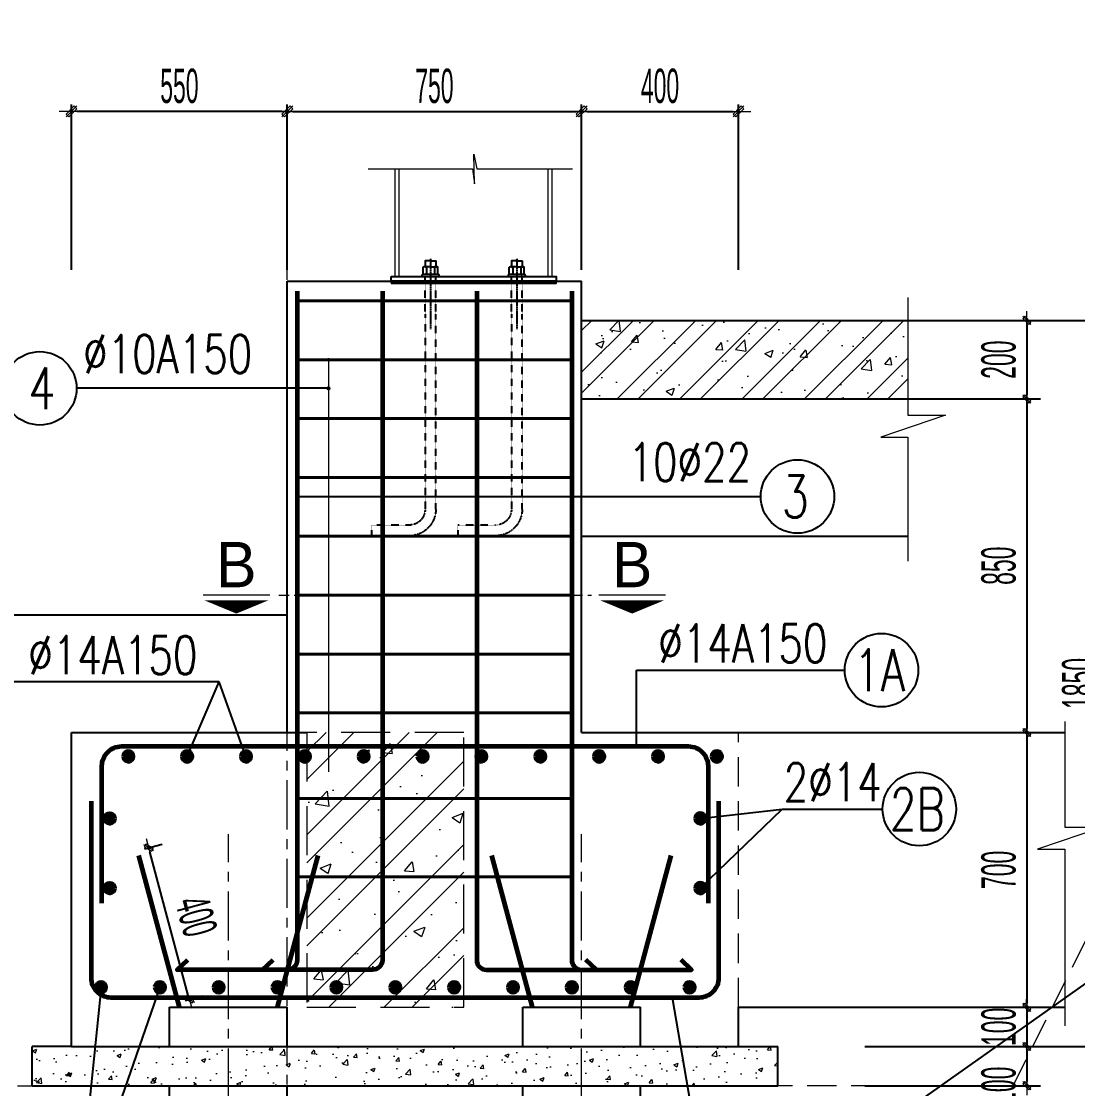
# Model space of a CAD drawing. Header units: inches. Extents: x 541671 to 837720, y 76128 to 1008472.
# Drawn here: x 613227 to 615919, y 373005 to 375724 of the extents above; entities that cross this region are included whole.
import ezdxf
from ezdxf.enums import TextEntityAlignment as Align

# ---------------------------------------------------------------- set-up
doc = ezdxf.new("R2010")
doc.units = ezdxf.units.IN
doc.header["$MEASUREMENT"] = 0
doc.header["$PDMODE"] = 32
doc.header["$PDSIZE"] = -1
for name, pattern in [('CENTER2', [1.125, 0.75, -0.125, 0.125, -0.125]), ('CENTERX2', [4, 2.5, -0.5, 0.5, -0.5]), ('DASHDOT', [1, 0.5, -0.25, 0, -0.25]), ('HIDDEN', [0.375, 0.25, -0.125]), ('HIDDEN2', [0.1875, 0.125, -0.0625])]:
    doc.linetypes.add(name, pattern=pattern)
doc.layers.get('0').update_dxf_attribs({"lineweight": 18})
doc.layers.add('BOLTS', color=1, linetype='Continuous')
doc.layers.add('Thep 2', color=3, linetype='Continuous')
for name, color, linetype, lineweight in [('EG Net thay', 7, 'Continuous', 20), ('ISO', 153, 'Continuous', 15), ('KICHTHUOC', 4, 'Continuous', 18), ('LC Dim', 8, 'Continuous', 18), ('LC Dim @ 1', 8, 'Continuous', 18), ('LC Hatch', 252, 'Continuous', 9), ('LC ISO', 153, 'Continuous', 13), ('LC Khac', 4, 'Continuous', 9), ('LC MANH DUT', 35, 'HIDDEN', 5), ('LC Net dam2', 6, 'Continuous', 40), ('LC Net dam3', 1, 'Continuous', 60), ('LC Net thay', 7, 'Continuous', 25), ('LC Net truc', 79, 'DASHDOT', 13), ('LC Text2', 7, 'Continuous', 25)]:
    doc.layers.add(name, color=color, linetype=linetype, lineweight=lineweight)
doc.layers.add('KCS_Plotter', color=11, linetype='Continuous', plot=False)
doc.styles.add('HOATBIF', font='hoatbif.shx', dxfattribs={"width": 0.5})
doc.styles.add('LC 1', font='VHAVANB_2.TTF')
doc.styles.add('LC 3', font='vnsimli.shx', dxfattribs={"width": 0.75})
doc.dimstyles.new('1-100(1-25)', dxfattribs={"dimscale": 25, "dimtxt": 2.5, "dimasz": 0.35, "dimexe": 0.5, "dimexo": 0, "dimgap": 0.8, "dimtad": 1, "dimdec": 0, "dimzin": 0, "dimdsep": 46, "dimtxsty": 'HOATBIF', "dimblk1": 'DOT', "dimblk2": 'DOT', "dimsah": 1, "dimcen": -1, "dimdle": 1, "dimclrd": 256, "dimclre": 256, "dimclrt": 4, "dimadec": 3, "dimazin": 2, "dimtfac": 0.333333, "dimtdec": 0, "dimtix": 1, "dimtmove": 2, "dimatfit": 3, "dimldrblk": 'DOT', "dimfxl": 1, "dimtvp": 0.833333, "dimtolj": 1, "dimtzin": 0, "dimarcsym": 0})
doc.dimstyles.new('Copy of 1-100(1-35)', dxfattribs={"dimscale": 35, "dimtxt": 2.5, "dimasz": 0.3, "dimexe": 1, "dimexo": 1, "dimgap": 0.8, "dimtad": 1, "dimdec": 0, "dimzin": 0, "dimdsep": 46, "dimtxsty": 'HOATBIF', "dimblk1": 'DOT', "dimblk2": 'DOT', "dimsah": 1, "dimcen": -0.1, "dimdle": 1, "dimclrd": 256, "dimclre": 256, "dimclrt": 4, "dimadec": 3, "dimazin": 2, "dimtfac": 0.333333, "dimtdec": 0, "dimtix": 1, "dimtmove": 2, "dimatfit": 3, "dimldrblk": 'DOT', "dimfxl": 1, "dimtvp": 0.833333, "dimtolj": 1, "dimtzin": 0, "dimarcsym": 0})
doc.dimstyles.new('Copy of 1-35', dxfattribs={"dimscale": 35, "dimtxt": 2.5, "dimasz": 0.4, "dimexe": 0.5, "dimexo": 0, "dimgap": 0.6, "dimtad": 1, "dimdec": 0, "dimzin": 0, "dimdsep": 46, "dimtxsty": 'HOATBIF', "dimblk1": 'DOT', "dimblk2": 'DOT', "dimsah": 1, "dimcen": -1, "dimdle": 1, "dimclrd": 256, "dimclre": 256, "dimclrt": 130, "dimadec": 0, "dimazin": 0, "dimtfac": 0.333333, "dimtdec": 0, "dimtix": 1, "dimtmove": 2, "dimatfit": 3, "dimldrblk": 'DOT', "dimfxl": 0.5, "dimtvp": 0.833333, "dimtolj": 1, "dimtzin": 12, "dimarcsym": 0})

# ---------------------------------------------------------------- blocks, each defined once
blk = doc.blocks.new('DOT')
at = {"layer": 'KICHTHUOC'}
blk.add_line((-2.25, 0), (2.25, 0), dxfattribs=at)
at = {"layer": 'KICHTHUOC', "color": 4}
blk.add_line((-1, -1), (1, 1), dxfattribs=at)
blk.add_lwpolyline([(0.5, 1), (-1, -0.5), (-0.5, -1), (1, 0.5)], close=True, dxfattribs=at)
blk = doc.blocks.new('*D277')
at = {"layer": 'Defpoints', "color": 0, "ltscale": 2, "transparency": 16777216}
for p in [(613507.1, 373606.6), (613551.8, 373618.6), (613610.6, 373220.2)]:
    blk.add_point(p, dxfattribs=at)
at = {"layer": 'LC Dim', "lineweight": -2, "ltscale": 2, "transparency": 16777216}
for p, q in [((613540.9, 373615.7), (613585.6, 373627.6)), ((613652.6, 373242.3), (613554.5, 373608.4)), ((613644.5, 373229.3), (613689.1, 373241.2))]:
    blk.add_line(p, q, dxfattribs=at)
at = {"layer": 'LC Dim', "lineweight": -2, "ltscale": 2, "transparency": 16777216, "xscale": 10.5, "yscale": 10.5, "zscale": 10.5}
for p, rotation in [((613551.8, 373618.6), 104.9999999962312), ((613655.3, 373232.2), 284.9999999962312)]:
    blk.add_blockref('DOT', p, dxfattribs=dict(at, rotation=rotation))
at = {"layer": 'LC Dim', "color": 4, "ltscale": 2, "transparency": 16777216, "insert": (613672.8, 373443.9), "char_height": 87.5, "attachment_point": 5, "rotation": 285, "style": 'HOATBIF'}
blk.add_mtext('\\A1;400', dxfattribs=at)
blk = doc.blocks.new('theptron1')
at = {"layer": 'LC Net dam3'}
for p, q in [((-0.5, 0), (0.5, 0)), ((-0.35, 0.35), (0.35, -0.35)), ((0.35, 0.35), (-0.35, -0.35)), ((0, 0.5), (0, -0.5))]:
    blk.add_line(p, q, dxfattribs=at)
blk.add_circle((0, 0), 0.5, dxfattribs=at)
blk = doc.blocks.new('*U243')
at = {"layer": 'LC Dim', "xscale": 25.0000000000325, "yscale": 25.0000000000325, "zscale": 25.0000000000325}
blk.add_blockref('theptron1', (0, 0), dxfattribs=at)
blk = doc.blocks.new('*U244')
at = {"layer": 'LC Dim', "color": 0, "linetype": 'ByBlock', "lineweight": -2, "transparency": 16777216}
for p in [(0, 0), (150, 0), (300, 0), (450, 0), (600, 0), (750, 0), (900, 0), (1050, 0), (1200, 0), (1350, 0), (1500, 0)]:
    blk.add_blockref('*U243', p, dxfattribs=at)
blk = doc.blocks.new('*D258')
at = {"layer": 'Defpoints', "color": 0, "ltscale": 2, "transparency": 16777216}
for p in [(615442.3, 374762), (615342.3, 373912), (615789.8, 373912)]:
    blk.add_point(p, dxfattribs=at)
at = {"layer": 'LC Dim', "lineweight": -2, "ltscale": 2, "transparency": 16777216}
for p, q in [((615477.3, 374762), (615824.8, 374762)), ((615789.8, 374751.5), (615789.8, 373922.5)), ((615377.3, 373912), (615824.8, 373912))]:
    blk.add_line(p, q, dxfattribs=at)
at = {"layer": 'LC Dim', "lineweight": -2, "ltscale": 2, "transparency": 16777216, "xscale": 10.5, "yscale": 10.5, "zscale": 10.5}
for p, rotation in [((615789.8, 374762), 90), ((615789.8, 373912), 270)]:
    blk.add_blockref('DOT', p, dxfattribs=dict(at, rotation=rotation))
at = {"layer": 'LC Dim', "color": 4, "ltscale": 2, "transparency": 16777216, "insert": (615718.1, 374337), "char_height": 87.5, "attachment_point": 5, "rotation": 90, "style": 'HOATBIF'}
blk.add_mtext('\\A1;850', dxfattribs=at)
blk = doc.blocks.new('*D259')
at = {"layer": 'Defpoints', "color": 0, "ltscale": 2, "transparency": 16777216}
for p in [(615342.3, 373912), (615342.3, 373212), (615789.8, 373212)]:
    blk.add_point(p, dxfattribs=at)
at = {"layer": 'LC Dim', "lineweight": -2, "ltscale": 2, "transparency": 16777216}
for p, q in [((615377.3, 373912), (615824.8, 373912)), ((615789.8, 373901.5), (615789.8, 373222.5)), ((615377.3, 373212), (615824.8, 373212))]:
    blk.add_line(p, q, dxfattribs=at)
at = {"layer": 'LC Dim', "lineweight": -2, "ltscale": 2, "transparency": 16777216, "xscale": 10.5, "yscale": 10.5, "zscale": 10.5}
for p, rotation in [((615789.8, 373912), 90), ((615789.8, 373212), 270)]:
    blk.add_blockref('DOT', p, dxfattribs=dict(at, rotation=rotation))
at = {"layer": 'LC Dim', "color": 4, "ltscale": 2, "transparency": 16777216, "insert": (615718.1, 373562), "char_height": 87.5, "attachment_point": 5, "rotation": 90, "style": 'HOATBIF'}
blk.add_mtext('\\A1;700', dxfattribs=at)
blk = doc.blocks.new('*D260')
at = {"layer": 'Defpoints', "color": 0, "ltscale": 2, "transparency": 16777216}
for p in [(615342.3, 373112), (615342.3, 373012), (615789.8, 373012)]:
    blk.add_point(p, dxfattribs=at)
at = {"layer": 'LC Dim', "lineweight": -2, "ltscale": 2, "transparency": 16777216}
for p, q in [((615377.3, 373112), (615824.8, 373112)), ((615789.8, 373101.5), (615789.8, 373022.5)), ((615377.3, 373012), (615824.8, 373012))]:
    blk.add_line(p, q, dxfattribs=at)
at = {"layer": 'LC Dim', "lineweight": -2, "ltscale": 2, "transparency": 16777216, "xscale": 10.5, "yscale": 10.5, "zscale": 10.5}
for p, rotation in [((615789.8, 373112), 90), ((615789.8, 373012), 270)]:
    blk.add_blockref('DOT', p, dxfattribs=dict(at, rotation=rotation))
at = {"layer": 'LC Dim', "color": 4, "ltscale": 2, "transparency": 16777216, "insert": (615718.1, 373012), "char_height": 87.5, "attachment_point": 5, "rotation": 90, "style": 'HOATBIF'}
blk.add_mtext('\\A1;100', dxfattribs=at)
blk = doc.blocks.new('*D261')
at = {"layer": 'Defpoints', "color": 0, "ltscale": 2, "transparency": 16777216}
for p in [(615442.3, 374962), (615342.3, 373112), (615995.6, 373112)]:
    blk.add_point(p, dxfattribs=at)
at = {"layer": 'LC Dim', "lineweight": -2, "ltscale": 2, "transparency": 16777216}
for p, q in [((615477.3, 374962), (616030.6, 374962)), ((615995.6, 374951.5), (615995.6, 373122.5)), ((615377.3, 373112), (616030.6, 373112))]:
    blk.add_line(p, q, dxfattribs=at)
at = {"layer": 'LC Dim', "lineweight": -2, "ltscale": 2, "transparency": 16777216, "xscale": 10.5, "yscale": 10.5, "zscale": 10.5}
for p, rotation in [((615995.6, 374962), 90), ((615995.6, 373112), 270)]:
    blk.add_blockref('DOT', p, dxfattribs=dict(at, rotation=rotation))
at = {"layer": 'LC Dim', "color": 4, "ltscale": 2, "transparency": 16777216, "insert": (615923.8, 374037), "char_height": 87.5, "attachment_point": 5, "rotation": 90, "style": 'HOATBIF'}
blk.add_mtext('\\A1;1850', dxfattribs=at)
blk = doc.blocks.new('*U247')
at = {"layer": 'LC Dim', "xscale": 25.0000000000325, "yscale": 25.0000000000325, "zscale": 25.0000000000325}
blk.add_blockref('theptron1', (0, 0), dxfattribs=at)
blk = doc.blocks.new('*U248')
at = {"layer": 'LC Dim', "color": 0, "linetype": 'ByBlock', "lineweight": -2, "transparency": 16777216}
blk.add_blockref('*U247', (0, 0), dxfattribs=at)
blk = doc.blocks.new('*U241')
at = {"layer": 'LC Dim', "xscale": 25.0000000000325, "yscale": 25.0000000000325, "zscale": 25.0000000000325}
blk.add_blockref('theptron1', (0, 0), dxfattribs=at)
blk = doc.blocks.new('*U242')
at = {"layer": 'LC Dim', "color": 0, "linetype": 'ByBlock', "lineweight": -2, "transparency": 16777216}
blk.add_blockref('*U241', (0, 0), dxfattribs=at)
blk = doc.blocks.new('*U251')
at = {"layer": 'LC Dim', "xscale": 25.0000000000325, "yscale": 25.0000000000325, "zscale": 25.0000000000325}
blk.add_blockref('theptron1', (0, 0), dxfattribs=at)
blk = doc.blocks.new('*U252')
at = {"layer": 'LC Dim', "color": 0, "linetype": 'ByBlock', "lineweight": -2, "transparency": 16777216}
blk.add_blockref('*U251', (0, 0), dxfattribs=at)
blk = doc.blocks.new('*U250')
at = {"layer": 'LC Dim', "xscale": 25.0000000000325, "yscale": 25.0000000000325, "zscale": 25.0000000000325}
blk.add_blockref('theptron1', (0, 0), dxfattribs=at)
blk = doc.blocks.new('*U249')
at = {"layer": 'LC Dim', "color": 0, "linetype": 'ByBlock', "lineweight": -2, "transparency": 16777216}
blk.add_blockref('*U250', (0, 0), dxfattribs=at)
blk = doc.blocks.new('*U253')
at = {"layer": 'LC Dim', "xscale": 25.0000000000325, "yscale": 25.0000000000325, "zscale": 25.0000000000325}
blk.add_blockref('theptron1', (0, 0), dxfattribs=at)
blk = doc.blocks.new('*U254')
at = {"layer": 'LC Dim', "color": 0, "linetype": 'ByBlock', "lineweight": -2, "transparency": 16777216}
for p in [(0, 0), (150, 0), (300, 0), (450, 0), (600, 0), (750, 0), (900, 0), (1050, 0), (1200, 0), (1350, 0), (1500, 0)]:
    blk.add_blockref('*U253', p, dxfattribs=at)
blk = doc.blocks.new('*D271')
at = {"layer": 'Defpoints', "color": 0, "ltscale": 2, "transparency": 16777216}
for p in [(615442.3, 374962), (615442.3, 374762), (615789.8, 374762)]:
    blk.add_point(p, dxfattribs=at)
at = {"layer": 'LC Dim', "lineweight": -2, "ltscale": 2, "transparency": 16777216}
for p, q in [((615477.3, 374962), (615824.8, 374962)), ((615789.8, 374951.5), (615789.8, 374772.5)), ((615477.3, 374762), (615824.8, 374762))]:
    blk.add_line(p, q, dxfattribs=at)
at = {"layer": 'LC Dim', "lineweight": -2, "ltscale": 2, "transparency": 16777216, "xscale": 10.5, "yscale": 10.5, "zscale": 10.5}
for p, rotation in [((615789.8, 374962), 90), ((615789.8, 374762), 270)]:
    blk.add_blockref('DOT', p, dxfattribs=dict(at, rotation=rotation))
at = {"layer": 'LC Dim', "color": 4, "ltscale": 2, "transparency": 16777216, "insert": (615718.1, 374862), "char_height": 87.5, "attachment_point": 5, "rotation": 90, "style": 'HOATBIF'}
blk.add_mtext('\\A1;200', dxfattribs=at)
blk = doc.blocks.new('*U19')
at = {"layer": 'LC Khac', "color": 1, "ltscale": 2}
for p, q in [((0, 0), (-485.5, 0)), ((2882.1, 0), (2396.6, 0))]:
    blk.add_line(p, q, dxfattribs=at)
for points in [[(-242.7, -134, 0, 471.4, 0), (-242.7, -36.6, 275, 275, 0)], [(2639.3, -134, 0, 471.4, 0), (2639.3, -36.6, 275, 275, 0)]]:
    blk.add_lwpolyline(points, format="xyseb", dxfattribs=at)
at = {"layer": 'LC MANH DUT', "ltscale": 300}
blk.add_line((66.3, 0), (2343.8, 0), dxfattribs=at)
at = {"ltscale": 2, "style": 'LC 1'}
for p in [(-242.7, 222.2), (2639.3, 222.2)]:
    blk.add_attdef('LC', text='', height=330, dxfattribs=at).set_placement(p, align=Align.MIDDLE_CENTER)
blk = doc.blocks.new('*U167')
h = blk.add_hatch()
h.set_pattern_fill('ANSI31', color=8, scale=2.2, angle=30, style=0)
h.set_pattern_definition([(195, (-7324.65653, -11578.45816), (-0.0711752374, 0.265629602), [])])
edge = h.paths.add_edge_path()
edge.add_line((-11.5, 130.9), (-11.5, 130.9))
edge.add_ellipse((-13.6, 130.7), major_axis=(-1.52, -1.52), ratio=1, start_angle=141.1342, end_angle=215.0819)
edge.add_line((-13.3, 132.8), (-13.3, 132.8))
edge.add_line((-13.3, 132.8), (-9.6, 132.8))
edge.add_line((-9.6, 132.8), (-9.6, 132.8))
edge.add_ellipse((-9.3, 130.7), major_axis=(-1.52, -1.52), ratio=1, start_angle=232.9978, end_angle=308.8658)
h = blk.add_hatch()
h.set_pattern_fill('ANSI31', color=8, scale=2.2, angle=30, style=0)
h.set_pattern_definition([(345, (7324.65653, -11578.45816), (0.0711752374, 0.265629602), [])])
edge = h.paths.add_edge_path()
edge.add_line((11.5, 130.9), (11.5, 130.9))
edge.add_ellipse((13.6, 130.7), major_axis=(1.52, -1.52), ratio=1, start_angle=144.9181, end_angle=218.8658, ccw=False)
edge.add_line((13.3, 132.8), (13.3, 132.8))
edge.add_line((13.3, 132.8), (9.6, 132.8))
edge.add_line((9.6, 132.8), (9.6, 132.8))
edge.add_ellipse((9.3, 130.7), major_axis=(1.52, -1.52), ratio=1, start_angle=51.1342, end_angle=127.0022, ccw=False)
h = blk.add_hatch()
h.set_pattern_fill('ANSI31', color=8, scale=2.2, angle=30, style=0)
h.set_pattern_definition([(165, (-7324.65653, 11823.09452), (-0.0711752374, -0.265629602), [])])
edge = h.paths.add_edge_path()
edge.add_line((-11.5, 113.7), (-11.5, 113.7))
edge.add_ellipse((-13.6, 114), major_axis=(-1.52, -1.52), ratio=1, start_angle=54.9181, end_angle=128.8658, ccw=False)
edge.add_line((-13.3, 111.9), (-13.3, 111.8))
edge.add_line((-13.3, 111.8), (-9.6, 111.8))
edge.add_line((-9.6, 111.8), (-9.6, 111.8))
edge.add_ellipse((-9.3, 114), major_axis=(-1.52, -1.52), ratio=1, start_angle=321.1342, end_angle=397.0022, ccw=False)
h = blk.add_hatch()
h.set_pattern_fill('ANSI31', color=8, scale=2.2, angle=30, style=0)
h.set_pattern_definition([(15, (7324.65653, 11823.09452), (0.0711752374, -0.265629602), [])])
edge = h.paths.add_edge_path()
edge.add_line((11.5, 113.7), (11.5, 113.7))
edge.add_ellipse((13.6, 114), major_axis=(1.52, -1.52), ratio=1, start_angle=231.1342, end_angle=305.0819)
edge.add_line((13.3, 111.9), (13.3, 111.8))
edge.add_line((13.3, 111.8), (9.6, 111.8))
edge.add_line((9.6, 111.8), (9.6, 111.8))
edge.add_ellipse((9.3, 114), major_axis=(1.52, -1.52), ratio=1, start_angle=-37.0022, end_angle=38.8658)
at = {"color": 8, "linetype": 'CENTER2'}
blk.add_line((0, 154.8), (0, -41.9), dxfattribs=at)
at = {"color": 8}
for p, q in [((0, 132.8), (-18.9, 132.8)), ((-11.5, 130.7), (-11.5, 114)), ((0, 132.8), (18.9, 132.8)), ((11.5, 130.7), (11.5, 114))]:
    blk.add_line(p, q, dxfattribs=at)
at = {"color": 3, "linetype": 'HIDDEN2'}
for p, q in [((-15, 0), (-15, 105.8)), ((15, 0), (15, 105.8))]:
    blk.add_line(p, q, dxfattribs=at)
at = {"color": 8}
for points in [[(-18.9, 111.8, -0.414214), (-21, 114), (-21, 130.7, -0.414214), (-18.9, 132.8)], [(18.9, 111.8, 0.414214), (21, 114), (21, 130.7, 0.414214), (18.9, 132.8)]]:
    blk.add_lwpolyline(points, format="xyb", dxfattribs=at)
at = {"color": 3}
for points in [[(0, 149.3), (-14.7, 149.3, 0.414214), (-15, 149), (-15, 132.8)], [(0, 149.3), (14.7, 149.3, -0.414214), (15, 149), (15, 132.8)]]:
    blk.add_lwpolyline(points, format="xyb", dxfattribs=at)
blk.add_lwpolyline([(0, 105.8), (-21.9, 105.8, -0.414214), (-24, 108), (-24, 109.7, -0.414214), (-21.9, 111.8), (0, 111.8), (21.9, 111.8, -0.414214), (24, 109.7), (24, 108, -0.414214), (21.9, 105.8)], format="xyb", close=True, dxfattribs=at)
at = {"color": 8}
blk.add_lwpolyline([(-18.9, 111.8), (0, 111.8)], dxfattribs=at)
for centre, start, end in [((-13.6, 130.7), 360, 90), ((-13.6, 130.7), 360, 90), ((-9.3, 130.7), 90, 180), ((-9.3, 130.7), 90, 180), ((9.3, 130.7), 360, 90), ((9.3, 130.7), 360, 90), ((13.6, 130.7), 90, 180), ((13.6, 130.7), 90, 180), ((-13.6, 114), 270, 0), ((-9.3, 114), 180, 270), ((9.3, 114), 270, 0), ((13.6, 114), 180, 270)]:
    blk.add_arc(centre, 2.15, start, end, dxfattribs=at)
at = {"layer": 'BOLTS', "color": 3, "linetype": 'HIDDEN2'}
blk.add_lwpolyline([(15, 0), (15, -546, 0.414214), (60, -591), (165, -591), (165, -621), (60, -621, -0.414214), (-15, -546), (-15, 0)], format="xyb", dxfattribs=at)
blk = doc.blocks.new('*D278')
at = {"layer": 'Defpoints', "color": 0, "ltscale": 50, "transparency": 16777216}
for p in [(614654.9, 375494.4), (613904.9, 375091.2), (614654.9, 375091.2)]:
    blk.add_point(p, dxfattribs=at)
at = {"layer": 'LC Dim', "lineweight": -2, "ltscale": 50, "transparency": 16777216}
for p, q in [((613904.9, 375091.2), (613904.9, 375511.9)), ((614654.9, 375091.2), (614654.9, 375511.9)), ((613918.9, 375494.4), (614640.9, 375494.4))]:
    blk.add_line(p, q, dxfattribs=at)
at = {"layer": 'LC Dim', "lineweight": -2, "ltscale": 50, "transparency": 16777216, "xscale": 14, "yscale": 14, "zscale": 14, "rotation": 180}
blk.add_blockref('DOT', (613904.9, 375494.4), dxfattribs=at)
at = {"layer": 'LC Dim', "lineweight": -2, "ltscale": 50, "transparency": 16777216, "xscale": 14, "yscale": 14, "zscale": 14}
blk.add_blockref('DOT', (614654.9, 375494.4), dxfattribs=at)
at = {"layer": 'LC Dim', "color": 130, "ltscale": 50, "transparency": 16777216, "insert": (614279.9, 375559.1), "char_height": 87.5, "attachment_point": 5, "style": 'HOATBIF'}
blk.add_mtext('\\A1;750', dxfattribs=at)
blk = doc.blocks.new('*D279')
at = {"layer": 'Defpoints', "color": 0, "ltscale": 50, "transparency": 16777216}
for p in [(613354.9, 375494.4), (613354.9, 375091.2), (613904.9, 375091.2)]:
    blk.add_point(p, dxfattribs=at)
at = {"layer": 'LC Dim', "lineweight": -2, "ltscale": 50, "transparency": 16777216}
for p, q in [((613354.9, 375091.2), (613354.9, 375511.9)), ((613904.9, 375091.2), (613904.9, 375511.9)), ((613890.9, 375494.4), (613368.9, 375494.4))]:
    blk.add_line(p, q, dxfattribs=at)
at = {"layer": 'LC Dim', "lineweight": -2, "ltscale": 50, "transparency": 16777216, "xscale": 14, "yscale": 14, "zscale": 14, "rotation": 180}
blk.add_blockref('DOT', (613354.9, 375494.4), dxfattribs=at)
at = {"layer": 'LC Dim', "lineweight": -2, "ltscale": 50, "transparency": 16777216, "xscale": 14, "yscale": 14, "zscale": 14}
blk.add_blockref('DOT', (613904.9, 375494.4), dxfattribs=at)
at = {"layer": 'LC Dim', "color": 130, "ltscale": 50, "transparency": 16777216, "insert": (613629.9, 375559.1), "char_height": 87.5, "attachment_point": 5, "style": 'HOATBIF'}
blk.add_mtext('\\A1;550', dxfattribs=at)
blk = doc.blocks.new('*D280')
at = {"layer": 'Defpoints', "color": 0, "ltscale": 50, "transparency": 16777216}
for p in [(615054.9, 375494.4), (614654.9, 375091.2), (615054.9, 375091.2)]:
    blk.add_point(p, dxfattribs=at)
at = {"layer": 'LC Dim', "lineweight": -2, "ltscale": 50, "transparency": 16777216}
for p, q in [((614654.9, 375091.2), (614654.9, 375511.9)), ((615054.9, 375091.2), (615054.9, 375511.9)), ((614668.9, 375494.4), (615040.9, 375494.4))]:
    blk.add_line(p, q, dxfattribs=at)
at = {"layer": 'LC Dim', "lineweight": -2, "ltscale": 50, "transparency": 16777216, "xscale": 14, "yscale": 14, "zscale": 14, "rotation": 180}
blk.add_blockref('DOT', (614654.9, 375494.4), dxfattribs=at)
at = {"layer": 'LC Dim', "lineweight": -2, "ltscale": 50, "transparency": 16777216, "xscale": 14, "yscale": 14, "zscale": 14}
blk.add_blockref('DOT', (615054.9, 375494.4), dxfattribs=at)
at = {"layer": 'LC Dim', "color": 130, "ltscale": 50, "transparency": 16777216, "insert": (614854.9, 375559.1), "char_height": 87.5, "attachment_point": 5, "style": 'HOATBIF'}
blk.add_mtext('\\A1;400', dxfattribs=at)
blk = doc.blocks.new('*D357')
at = {"layer": 'Defpoints', "color": 0, "ltscale": 2, "transparency": 16777216}
for p in [(615342.3, 373212), (615342.3, 373112), (615789.8, 373112)]:
    blk.add_point(p, dxfattribs=at)
at = {"layer": 'LC Dim', "lineweight": -2, "ltscale": 2, "transparency": 16777216}
for p, q in [((615789.8, 373222.5), (615789.8, 373233)), ((615377.3, 373212), (615824.8, 373212)), ((615789.8, 373212), (615789.8, 373112)), ((615377.3, 373112), (615824.8, 373112)), ((615789.8, 373101.5), (615789.8, 373091))]:
    blk.add_line(p, q, dxfattribs=at)
at = {"layer": 'LC Dim', "lineweight": -2, "ltscale": 2, "transparency": 16777216, "xscale": 10.5, "yscale": 10.5, "zscale": 10.5}
for p, rotation in [((615789.8, 373212), 270), ((615789.8, 373112), 90)]:
    blk.add_blockref('DOT', p, dxfattribs=dict(at, rotation=rotation))
at = {"layer": 'LC Dim', "color": 4, "ltscale": 2, "transparency": 16777216, "insert": (615718.1, 373162), "char_height": 87.5, "attachment_point": 5, "rotation": 90, "style": 'HOATBIF'}
blk.add_mtext('\\A1;100', dxfattribs=at)
blk = doc.blocks.new('*U245')
at = {"layer": 'LC ISO', "ltscale": 2}
blk.add_leader([(0, 75), (0, -75)], dimstyle='1-100(1-25)', override={"dimgap": 0.8, "dimtad": 0}, dxfattribs=at)
blk = doc.blocks.new('*U246')
at = {"layer": 'LC Dim', "color": 0, "linetype": 'ByBlock', "lineweight": -2, "transparency": 16777216}
for p in [(0, 0), (0, -150), (0, -300), (0, -450), (0, -600), (0, -750), (0, -900)]:
    blk.add_blockref('*U245', p, dxfattribs=at)

msp = doc.modelspace()

# ---------------------------------------------------------------- hatches: boundary and pattern name
at = {"layer": 'LC Dim @ 1', "ltscale": 50}
h = msp.add_hatch(dxfattribs=at)
h.set_pattern_fill('BTCT', color=256, scale=30)
h.set_pattern_definition([(50, (463371.81, 27377.78), (215.178055, -18.82564), [22.5, -247.5]), (355, (463371.81, 27377.78), (-41.6254, 225.65764), [18, -198]), (100.4514, (463389.75, 27376.2), (173.55281, 206.83186), [19.12206, -210.34263]), (46.1842, (463371.81, 27437.78), (320.17231, -49.6557), [33.75, -371.25]), (96.6356, (463398.5, 27433.64), (280.3988, 292.23536), [28.6831, -315.5139]), (351.1842, (463371.8, 27437.78), (280.39858, 292.23558), [27, -297]), (21, (463401.81, 27422.78), (179.072116, -120.78567), [22.5, -247.5]), (326, (463401.81, 27422.78), (72.9946, 217.54501), [18, -198]), (71.4514, (463416.74, 27412.71), (252.06679, 96.75915), [19.12206, -210.34263]), (37.5, (463371.815, 27377.78), (3.647957, 99.868156), [0, -195.6, 0, -201, 0, -198.75]), (7.5, (463371.81, 27377.78), (78.92086, 118.323514), [0, -114.6, 0, -191.1, 0, -75.75]), (327.5, (463304.915, 27377.78), (160.146731, -6.766462), [0, -75, 0, -234, 0, -310.5]), (317.5, (463274.91, 27377.78), (174.95585, 30.031495), [0, -97.5, 0, -155.4, 0, -220.5]), (45, (463371.81, 27377.78), (-79.549513, 79.549513), []), (45, (463424.85, 27377.78), (-79.549513, 79.549513), [])])
h.paths.add_polyline_path([(614654.9, 374962), (614654.9, 374762), (615486.3, 374762), (615486.3, 374962)])
h = msp.add_hatch(dxfattribs=at)
h.set_pattern_fill('AR-CONC', color=256, scale=15)
h.set_pattern_definition([(50, (448785.29, 30211.28), (107.589027, -9.41282), [11.25, -123.75]), (355, (448785.29, 30211.28), (-20.8127, 112.82882), [9, -99]), (100.4514, (448794.25, 30210.49), (86.776407, 103.41593), [9.56103, -105.171317]), (46.1842, (448785.29, 30241.28), (160.086157, -24.82785), [16.875, -185.625]), (96.6356, (448798.63, 30239.21), (140.199406, 146.11768), [14.34154, -157.75695]), (351.1842, (448785.29, 30241.28), (140.19929, 146.11779), [13.5, -148.5]), (21, (448800.29, 30233.78), (89.536058, -60.392834), [11.25, -123.75]), (326, (448800.29, 30233.78), (36.4973, 108.772507), [9, -99]), (71.4514, (448807.75, 30228.75), (126.033394, 48.379575), [9.56103, -105.171317]), (37.5, (448785.286, 30211.28), (1.8239783, 49.934078), [0, -97.8, 0, -100.5, 0, -99.375]), (7.5, (448785.286, 30211.28), (39.4604306, 59.161757), [0, -57.3, 0, -95.55, 0, -37.875]), (327.5, (448751.836, 30211.28), (80.0733654, -3.3832308), [0, -37.5, 0, -117, 0, -155.25]), (317.5, (448736.836, 30211.28), (87.477925, 15.015747), [0, -48.75, 0, -77.7, 0, -110.25])])
h.paths.add_polyline_path([(615154.9, 373012), (615154.9, 373112), (615054.9, 373112), (613354.9, 373112), (613254.9, 373112), (613254.9, 373012)])
h.paths.add_polyline_path([(614086.7, 373087), (614086.7, 373237), (613955.4, 373237), (613955.4, 373087)], flags=9)
at = {"layer": 'LC Hatch', "ltscale": 50}
h = msp.add_hatch(dxfattribs=at)
h.set_pattern_fill('BTCT', color=256, scale=40)
h.set_pattern_definition([(50, (435592.4, -168517.83), (286.90407, -25.10085), [30, -330]), (355, (435592.4, -168517.83), (-55.50053, 300.87685), [24, -264]), (100.4514, (435616.3, -168519.92), (231.40375, 275.77582), [25.49608, -280.45684]), (46.1842, (435592.4, -168437.83), (426.89642, -66.2076), [45, -495]), (96.6356, (435628, -168443.35), (373.86508, 389.64715), [38.2441, -420.6852]), (351.1842, (435592.4, -168437.83), (373.86478, 389.64744), [36, -396]), (21, (435632.4, -168457.83), (238.76282, -161.04756), [30, -330]), (326, (435632.4, -168457.83), (97.32613, 290.06002), [24, -264]), (71.4514, (435652.3, -168471.25), (336.08905, 129.0122), [25.49608, -280.45684]), (37.5, (435592.4, -168517.83), (4.863942, 133.157542), [0, -260.8, 0, -268, 0, -265]), (7.5, (435592.4, -168517.83), (105.227815, 157.764685), [0, -152.8, 0, -254.8, 0, -101]), (327.5, (435503.2, -168517.83), (213.528974, -9.021949), [0, -100, 0, -312, 0, -414]), (317.5, (435463.2, -168517.83), (233.27447, 40.04199), [0, -130, 0, -207.2, 0, -294]), (45, (435592.4, -168517.83), (-106.066017, 106.066017), []), (45, (435663.12, -168517.83), (-106.066017, 106.066017), [])])
h.paths.add_polyline_path([(613954.9, 373212), (614354.9, 373212), (614354.9, 373912), (613954.9, 373912)])

# ---------------------------------------------------------------- linework, layer by layer
at = {"layer": 'EG Net thay'}
for p, q in [((614179.9, 375074), (614179.9, 375347.9)), ((614579.9, 375074), (614579.9, 375347.9))]:
    msp.add_line(p, q, dxfattribs=at)
at = {"layer": 'ISO'}
for p, q in [((614189.9, 375074), (614189.9, 375347.9)), ((614569.9, 375074), (614569.9, 375347.9))]:
    msp.add_line(p, q, dxfattribs=at)
msp.add_lwpolyline([(614110.7, 375347.9), (614377.3, 375347.9), (614381.8, 375309.7), (614380.5, 375385.7), (614387.7, 375347.9), (614631.8, 375347.9)], dxfattribs=at)
at = {"layer": 'KCS_Plotter', "ltscale": 50}
msp.add_line((604872, 365446.4), (619572, 375841.4), dxfattribs=at)
at = {"layer": 'LC ISO', "ltscale": 50}
for points in [[(615486.3, 375020.8), (615486.3, 374720.8), (615582.8, 374720.8), (615417.3, 374664.8), (615486.3, 374664.8), (615486.3, 374348.3)], [(615886.3, 373939.9), (615886.3, 373670.8), (615982.8, 373670.8), (615817.3, 373614.8), (615886.3, 373614.8), (615886.3, 373164.4)]]:
    msp.add_lwpolyline(points, dxfattribs=at)
at = {"layer": 'LC MANH DUT', "lineweight": 0, "ltscale": 300}
for p, q in [((615754.9, 373012), (616354.9, 374212)), ((615054.9, 373212), (615054.9, 373912)), ((612654.9, 373012), (613254.9, 373012)), ((615754.9, 373012), (615154.9, 373012))]:
    msp.add_line(p, q, dxfattribs=at)
at = {"layer": 'LC MANH DUT', "ltscale": 500}
msp.add_lwpolyline([(613954.9, 373212), (614354.9, 373212), (614354.9, 373912), (613954.9, 373912)], close=True, dxfattribs=at)
at = {"layer": 'LC Net dam2'}
for p, q in [((613929.9, 375012), (614629.9, 375012)), ((613929.9, 374862), (614629.9, 374862)), ((613929.9, 374712), (614629.9, 374712)), ((613929.9, 374562), (614629.9, 374562)), ((613929.9, 374412), (614629.9, 374412)), ((613929.9, 374262), (614629.9, 374262)), ((613929.9, 374112), (614629.9, 374112)), ((613929.9, 373962), (614629.9, 373962)), ((613929.9, 373744.3), (614629.9, 373744.3)), ((613929.9, 373544.3), (614629.9, 373544.3))]:
    msp.add_line(p, q, dxfattribs=at)
at = {"layer": 'LC Net dam3'}
for p, q in [((613629.9, 373212), (613526.3, 373598.3)), ((613879.9, 373212), (613983.4, 373598.3)), ((614529.9, 373212), (614426.3, 373598.3)), ((614779.9, 373212), (614883.4, 373598.3))]:
    msp.add_line(p, q, dxfattribs=at)
for points in [[(613929.9, 375036.3), (613929.9, 373332.3, -0.414214), (613904.9, 373307.3), (613624.5, 373307.3), (613651.3, 373332.4)], [(614147.2, 375036.3), (614147.2, 373332.3, -0.414214), (614122.2, 373307.3), (613841.7, 373307.3), (613868.6, 373332.4)], [(614387.6, 375036.3), (614387.6, 373332.3, 0.414214), (614412.6, 373307.3), (614693.1, 373307.3), (614666.2, 373332.4)], [(614629.9, 375036.3), (614629.9, 373332.3, 0.414214), (614654.9, 373307.3), (614935.3, 373307.3), (614908.4, 373332.4)], [(613432.5, 373477.2), (613432.5, 373826.9, -0.414214), (613482.5, 373876.9), (614927.3, 373876.9, -0.414214), (614977.3, 373826.9), (614977.3, 373477.2)], [(613404.9, 373736.8), (613404.9, 373287.1, 0.414214), (613454.9, 373237.1), (614954.9, 373237.1, 0.414214), (615004.9, 373287.1), (615004.9, 373736.8)]]:
    msp.add_lwpolyline(points, format="xyb", dxfattribs=at)
at = {"layer": 'LC Net thay', "ltscale": 2}
for p, q in [((613904.9, 375062), (614654.9, 375062)), ((613904.9, 373912), (613904.9, 375062)), ((614654.9, 373912), (614654.9, 375062)), ((614654.9, 374962), (615486.3, 374962)), ((614654.9, 374762), (615486.3, 374762)), ((614654.9, 374412), (615486.3, 374412)), ((612496.8, 374212), (613904.9, 374212)), ((613354.9, 373912), (613954.9, 373912)), ((613354.9, 373212), (613354.9, 373912)), ((614654.9, 373912), (615886.3, 373912)), ((613354.9, 373112), (613354.9, 373212)), ((613604.9, 373212), (613904.9, 373212)), ((613604.9, 373112), (613604.9, 373212)), ((613904.9, 373112), (613904.9, 373212)), ((614504.9, 373212), (614804.9, 373212)), ((614504.9, 373112), (614504.9, 373212)), ((614804.9, 373112), (614804.9, 373212)), ((615054.9, 373112), (615054.9, 373212)), ((615054.9, 373212), (615886.3, 373212)), ((613254.9, 373012), (613254.9, 373112)), ((613354.9, 373112), (613254.9, 373112)), ((613354.9, 373112), (615054.9, 373112)), ((615054.9, 373112), (615154.9, 373112)), ((615154.9, 373012), (615154.9, 373112)), ((613254.9, 373012), (615154.9, 373012)), ((613604.9, 372817.5), (613604.9, 373012)), ((613904.9, 372817.5), (613904.9, 373012)), ((614504.9, 372817.5), (614504.9, 373012)), ((614804.9, 372817.5), (614804.9, 373012))]:
    msp.add_line(p, q, dxfattribs=at)
at = {"layer": 'LC Net truc', "linetype": 'CENTERX2', "ltscale": 50}
for p, q in [((613904.9, 372065.2), (613904.9, 375327.8)), ((613754.9, 372582), (613754.9, 373653.3)), ((614654.9, 372582), (614654.9, 373653.3))]:
    msp.add_line(p, q, dxfattribs=at)
at = {"layer": 'LC Text2', "ltscale": 100}
for centre in [(613274.2, 374789), (615205.2, 374513.3), (615419.4, 374070.9), (615515.8, 373717)]:
    msp.add_circle(centre, 93.6, dxfattribs=at)
at = {"layer": 'Thep 2', "color": 1, "ltscale": 10}
for points in [[(614169.9, 375074), (614589.9, 375074), (614589.9, 375062), (614169.9, 375062)], [(614169.9, 375057), (614589.9, 375057), (614589.9, 375062), (614169.9, 375062)]]:
    msp.add_lwpolyline(points, close=True, dxfattribs=at)

# ---------------------------------------------------------------- block references
ref = msp.add_blockref('*U19', (613860.1, 374262), dxfattribs=dict(xscale=0.35, yscale=0.35, zscale=0.35))
ref.add_attrib('LC', 'B', dxfattribs={"ltscale": 2, "height": 115.5, "style": 'LC 1'}).set_placement((614783.9, 374339.8), align=Align.MIDDLE_CENTER)
ref.add_attrib('LC', 'B', dxfattribs={"ltscale": 2, "height": 115.5, "style": 'LC 1'}).set_placement((613775.1, 374339.8), align=Align.MIDDLE_CENTER)
at = {"layer": 'BOLTS', "ltscale": 10, "xscale": -0.9090909090909091, "yscale": 0.9090909090909091, "zscale": 0.9090909090909091}
for p in [(614269.9, 374977.8), (614489.9, 374977.8)]:
    msp.add_blockref('*U167', p, dxfattribs=at)
at = {"layer": 'LC Dim', "ltscale": 2}
msp.add_blockref('*U246', (614009.9, 374787), dxfattribs=at)
at = {"layer": 'LC Dim', "xscale": -1, "rotation": 180}
for name, p in [('*U254', (613499.6, 373851)), ('*U244', (613430.1, 373262.9))]:
    msp.add_blockref(name, p, dxfattribs=at)
at = {"layer": 'LC Dim'}
for name, p in [('*U252', (613452.2, 373693.1)), ('*U248', (613452.2, 373515.6))]:
    msp.add_blockref(name, p, dxfattribs=at)
at = {"layer": 'LC Dim', "xscale": -1}
for name, p in [('*U249', (614957.5, 373693.1)), ('*U242', (614957.5, 373515.6))]:
    msp.add_blockref(name, p, dxfattribs=at)

# ---------------------------------------------------------------- texts
at = {"layer": 'LC Text2', "linetype": 'ByBlock', "style": 'LC 3', "width": 0.75}
for s, p in [('%%C10A150', (613384.4, 374827.8)), ('10%%C22', (614774.6, 374552.1)), ('%%C14A150', (614850.4, 374090.6)), ('%%C14A150', (613244.7, 374060.6)), ('2%%C14', (615170, 373736.7))]:
    msp.add_text(s, height=97.22, dxfattribs=at).set_placement(p)
at = {"layer": 'LC Text2', "ltscale": 100, "style": 'LC 3', "width": 0.75}
for s, height, p in [('4', 106.9, (613279.5, 374789)), ('3', 106.9, (615199.9, 374513.3)), ('1A', 106.94, (615414.1, 374070.9)), ('2B', 106.94, (615510.5, 373717))]:
    msp.add_text(s, height=height, dxfattribs=at).set_placement(p, align=Align.MIDDLE_CENTER)

# ---------------------------------------------------------------- dimensions: what is measured, and where the dimension line sits
at = {"layer": 'LC Dim', "ltscale": 50}
for base, p1, p2, picture, middle in [((613354.9, 375494.4), (613904.9, 375091.2), (613354.9, 375091.2), '*D279', (613629.9, 375559.1)), ((614654.9, 375494.4), (613904.9, 375091.2), (614654.9, 375091.2), '*D278', (614279.9, 375559.1)), ((615054.9, 375494.4), (614654.9, 375091.2), (615054.9, 375091.2), '*D280', (614854.9, 375559.1))]:
    dim = msp.add_linear_dim(base=base, p1=p1, p2=p2, dimstyle='Copy of 1-35', dxfattribs=at)
    dim.commit()
    dim.dimension.update_dxf_attribs({"geometry": picture, "text_midpoint": middle})
at = {"layer": 'LC Dim', "ltscale": 2}
for base, p1, p2, picture, middle in [((615995.6, 373112), (615442.3, 374962), (615342.3, 373112), '*D261', (615923.8, 374037)), ((615789.8, 374762), (615442.3, 374962), (615442.3, 374762), '*D271', (615718.1, 374862)), ((615789.8, 373912), (615442.3, 374762), (615342.3, 373912), '*D258', (615718.1, 374337)), ((615789.8, 373212), (615342.3, 373912), (615342.3, 373212), '*D259', (615718.1, 373562)), ((615789.8, 373112), (615342.3, 373212), (615342.3, 373112), '*D357', (615718.1, 373162))]:
    dim = msp.add_linear_dim(base=base, p1=p1, p2=p2, angle=90, dimstyle='Copy of 1-100(1-35)', dxfattribs=at)
    dim.commit()
    dim.dimension.update_dxf_attribs({"geometry": picture, "text_midpoint": middle})
dim = msp.add_aligned_dim(p1=(613610.6, 373220.2), p2=(613507.1, 373606.6), distance=-46.2, dimstyle='Copy of 1-100(1-35)', dxfattribs=at)
dim.commit()
dim.dimension.update_dxf_attribs({"geometry": '*D277', "text_midpoint": (613672.8, 373443.9)})
dim = msp.add_linear_dim(base=(615789.8, 373012), p1=(615342.3, 373112), p2=(615342.3, 373012), angle=90, dimstyle='Copy of 1-100(1-35)', dxfattribs=at)
dim.commit()
dim.dimension.update_dxf_attribs({"geometry": '*D260', "text_midpoint": (615718.1, 373012), "dimtype": 128})

# ---------------------------------------------------------------- leaders
for points in [[(614009.9, 374789), (613367.8, 374789)], [(614794.8, 373876.9), (614794.8, 374070.9), (615325.8, 374070.9)], [(613799.6, 373851), (613731, 374040.9), (613200, 374040.9)], [(613649.6, 373851), (613731, 374040.9)], [(614957.5, 373693.1), (615166.1, 373717)], [(614957.5, 373515.6), (615166.1, 373717), (615422.2, 373717)], [(613430.1, 373262.9), (613367.9, 372652.5), (612871.9, 372652.5)], [(613580.1, 373262.9), (613367.9, 372652.5)], [(614886.2, 373237.1), (614986.2, 372652.5), (615517.2, 372652.5)]]:
    msp.add_leader(points, dimstyle='Copy of 1-100(1-35)', dxfattribs=at)
at = {"layer": 'LC Dim', "ltscale": 50}
for points in [[(613929.9, 374513.3), (615111.5, 374513.3)], [(614629.9, 374513.3), (615111.5, 374513.3)]]:
    msp.add_leader(points, dimstyle='Copy of 1-100(1-35)', override={"dimgap": 0.8, "dimtad": 1, "dimfxl": 0.5, "dimtfill": 1, "dimarcsym": 1}, dxfattribs=at)

doc.saveas('drawing.dxf')
